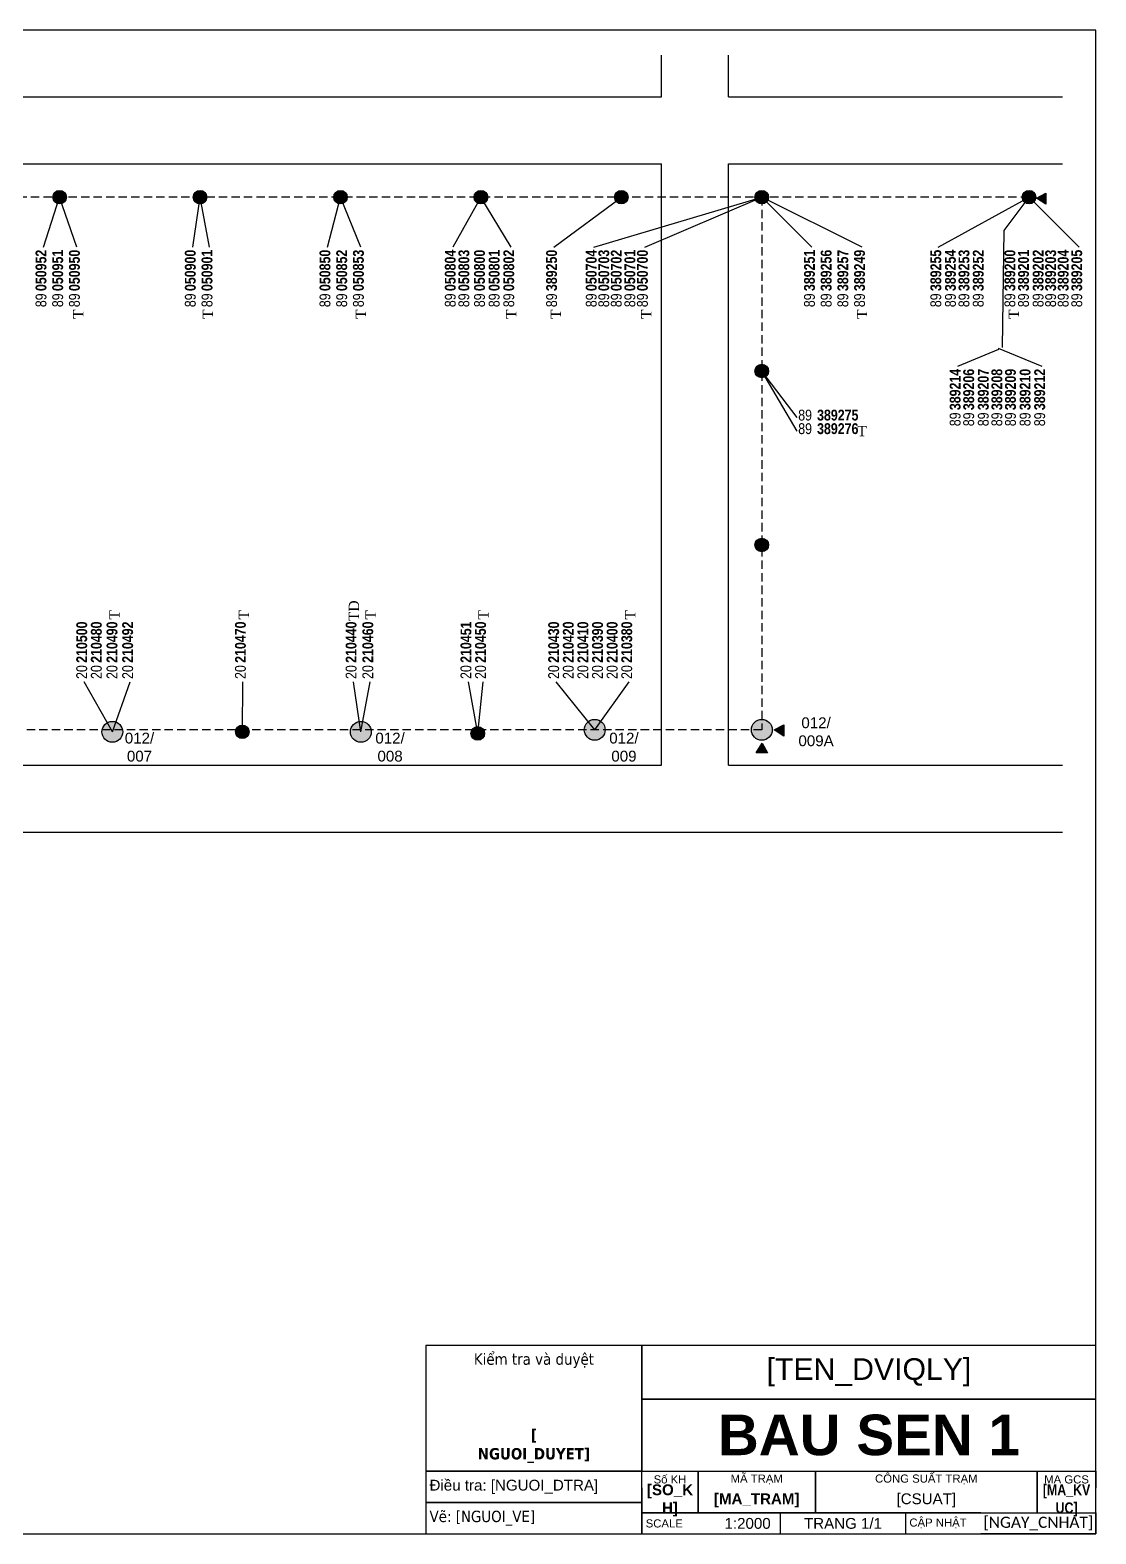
# Model space of a CAD drawing. Header units: metres. Extents: x 429925 to 893472, y 1245258 to 2552490.
# Drawn here: x 438107 to 438512, y 1266143 to 1266715 of the extents above; entities that cross this region are included whole.
import ezdxf

# ---------------------------------------------------------------- set-up
doc = ezdxf.new("R2010")
doc.units = ezdxf.units.M
doc.linetypes.add('HIDDEN2', pattern=[4.7625, 3.175, -1.5875])
for name, color, linetype in [('ANNOTATIONS', 7, 'Continuous'), ('CONNECTOR', 7, 'Continuous'), ('DATA_GRAPHIC', 7, 'Continuous')]:
    doc.layers.add(name, color=color, linetype=linetype)
doc.styles.get("Standard").update_dxf_attribs({"font": 'arial.ttf'})

msp = doc.modelspace()

# ---------------------------------------------------------------- hatches: boundary and pattern name
for color, points in [(157, [(438115.92, 1266651.49, -1), (438121.08, 1266651.49, -1)]), (157, [(438169.3, 1266651.49, -1), (438174.46, 1266651.49, -1)]), (157, [(438222.68, 1266651.49, -1), (438227.84, 1266651.49, -1)]), (157, [(438276.06, 1266651.49, -1), (438281.22, 1266651.49, -1)]), (157, [(438329.44, 1266651.49, -1), (438334.6, 1266651.49, -1)]), (157, [(438382.82, 1266651.49, -1), (438387.98, 1266651.49, -1)]), (157, [(438484.42, 1266651.49, -1), (438489.58, 1266651.49, -1)]), (78, [(438489.77, 1266651.13), (438493.35, 1266653.07), (438493.35, 1266648.79)]), (157, [(438382.82, 1266585.41, -1), (438387.98, 1266585.41, -1)]), (157, [(438382.82, 1266519.33, -1), (438387.98, 1266519.33, -1)]), (157, [(438134.58, 1266448.29, -1), (438142.51, 1266448.29, -1)]), (157, [(438185.38, 1266448.29, -1), (438190.54, 1266448.29, -1)]), (157, [(438229.03, 1266448.29, -1), (438236.97, 1266448.29, -1)]), (157, [(438274.87, 1266447.69, -1), (438280.03, 1266447.69, -1)]), (157, [(438317.93, 1266449.08, -1), (438325.87, 1266449.08, -1)]), (157, [(438381.43, 1266449.08, -1), (438389.37, 1266449.08, -1)]), (78, [(438390.16, 1266449.03), (438393.75, 1266450.98), (438393.75, 1266446.7)]), (78, [(438385.6, 1266443.93), (438387.54, 1266440.35), (438383.26, 1266440.35)])]:
    msp.add_hatch(color=color).paths.add_polyline_path(points)

# ---------------------------------------------------------------- linework, layer by layer
at = {"color": 9, "linetype": 'Continuous'}
for p, q in [((438347.3, 1266689.59), (438347.3, 1266705.46)), ((438372.7, 1266689.59), (438372.7, 1266705.46)), ((437890.1, 1266689.59), (438347.3, 1266689.59)), ((438372.7, 1266689.59), (438499.7, 1266689.59)), ((437890.1, 1266664.19), (438347.3, 1266664.19)), ((438347.3, 1266435.59), (438347.3, 1266664.19)), ((438372.7, 1266664.19), (438499.7, 1266664.19)), ((438372.7, 1266435.59), (438372.7, 1266664.19)), ((437712.3, 1266435.59), (438347.3, 1266435.59)), ((438372.7, 1266435.59), (438499.7, 1266435.59)), ((437966.3, 1266410.19), (438499.7, 1266410.19)), ((438339.86, 1266161), (438339.86, 1266167.36)), ((438339.86, 1266167.36), (438361.17, 1266167.36)), ((438361.17, 1266167.36), (438361.17, 1266161)), ((438361.19, 1266161), (438361.19, 1266167.36)), ((438361.19, 1266167.36), (438405.76, 1266167.36)), ((438405.76, 1266167.36), (438405.76, 1266161)), ((438405.76, 1266161), (438405.76, 1266167.36)), ((438405.76, 1266167.36), (438490.12, 1266167.36)), ((438490.1, 1266161), (438490.1, 1266167.36)), ((438490.1, 1266167.36), (438512.39, 1266167.36)), ((438490.12, 1266167.36), (438490.12, 1266161)), ((438512.39, 1266167.36), (438512.39, 1266161)), ((438339.86, 1266161), (438339.86, 1266151.44)), ((438361.17, 1266151.44), (438361.17, 1266161)), ((438361.19, 1266161), (438361.19, 1266151.44)), ((438405.76, 1266151.44), (438405.76, 1266161)), ((438405.76, 1266161), (438405.76, 1266151.44)), ((438490.1, 1266161), (438490.1, 1266151.44)), ((438490.12, 1266151.44), (438490.12, 1266161)), ((438512.39, 1266151.44), (438512.39, 1266161)), ((438339.86, 1266151.44), (438361.17, 1266151.44)), ((438367.54, 1266151.44), (438339.86, 1266151.44)), ((438339.86, 1266151.44), (438339.86, 1266143.49)), ((438361.19, 1266151.44), (438405.76, 1266151.44)), ((438405.76, 1266151.44), (438490.12, 1266151.44)), ((438468.62, 1266151.44), (438440.09, 1266151.44)), ((438440.09, 1266151.44), (438440.09, 1266143.49)), ((438468.63, 1266151.44), (438512.41, 1266151.44)), ((438490.1, 1266151.44), (438512.39, 1266151.44)), ((438512.41, 1266151.44), (438512.41, 1266143.49)), ((438339.86, 1266143.49), (438367.54, 1266143.49)), ((438440.09, 1266143.49), (438468.62, 1266143.49)), ((438512.41, 1266143.49), (438468.63, 1266143.49))]:
    msp.add_line(p, q, dxfattribs=at)
for points in [[(437699.6, 1266143.49), (438512.4, 1266143.49), (438512.4, 1266714.99), (437699.6, 1266714.99)], [(438489.77, 1266651.13), (438493.35, 1266653.07), (438493.35, 1266648.79)], [(438390.16, 1266449.03), (438393.75, 1266450.98), (438393.75, 1266446.7)], [(438385.6, 1266443.93), (438387.54, 1266440.35), (438383.26, 1266440.35)], [(438257.7, 1266167.36), (438339.86, 1266167.36), (438339.86, 1266215.12), (438257.7, 1266215.12)], [(438339.86, 1266194.65), (438512.4, 1266194.65), (438512.4, 1266215.12), (438339.86, 1266215.12)], [(438339.86, 1266167.36), (438512.4, 1266167.36), (438512.4, 1266194.65), (438339.86, 1266194.65)], [(438257.7, 1266155.42), (438339.86, 1266155.42), (438339.86, 1266167.36), (438257.7, 1266167.36)], [(438257.7, 1266143.49), (438339.86, 1266143.49), (438339.86, 1266155.42), (438257.7, 1266155.42)], [(438392.45, 1266143.49), (438440.1, 1266143.49), (438440.1, 1266151.44), (438392.45, 1266151.44)]]:
    msp.add_lwpolyline(points, close=True, dxfattribs=at)
for points in [[(438115.92, 1266651.49, -1), (438121.08, 1266651.49, -1)], [(438169.3, 1266651.49, -1), (438174.46, 1266651.49, -1)], [(438222.68, 1266651.49, -1), (438227.84, 1266651.49, -1)], [(438276.06, 1266651.49, -1), (438281.22, 1266651.49, -1)], [(438329.44, 1266651.49, -1), (438334.6, 1266651.49, -1)], [(438382.82, 1266651.49, -1), (438387.98, 1266651.49, -1)], [(438484.42, 1266651.49, -1), (438489.58, 1266651.49, -1)], [(438382.82, 1266585.41, -1), (438387.98, 1266585.41, -1)], [(438382.82, 1266519.33, -1), (438387.98, 1266519.33, -1)], [(438134.58, 1266448.29, -1), (438142.51, 1266448.29, -1)], [(438185.38, 1266448.29, -1), (438190.54, 1266448.29, -1)], [(438229.03, 1266448.29, -1), (438236.97, 1266448.29, -1)], [(438274.87, 1266447.69, -1), (438280.03, 1266447.69, -1)], [(438317.93, 1266449.08, -1), (438325.87, 1266449.08, -1)], [(438381.43, 1266449.08, -1), (438389.37, 1266449.08, -1)]]:
    msp.add_lwpolyline(points, format="xyb", close=True, dxfattribs=at)
at = {"layer": 'ANNOTATIONS', "linetype": 'Continuous'}
for p, q in [((438392.46, 1266151.44), (438367.55, 1266151.44)), ((438392.46, 1266143.49), (438392.46, 1266151.44)), ((438367.55, 1266143.49), (438392.46, 1266143.49))]:
    msp.add_line(p, q, dxfattribs=at)
at = {"layer": 'CONNECTOR', "linetype": 'HIDDEN2'}
for p, q in [((438487, 1266651.49), (437904.98, 1266651.49)), ((438385.4, 1266651.49), (438385.4, 1266449.08)), ((438385.4, 1266449.08), (437775.8, 1266449.08))]:
    msp.add_line(p, q, dxfattribs=at)
at = {"layer": 'CONNECTOR', "linetype": 'Continuous'}
for p, q in [((438112.35, 1266632.44), (438118.5, 1266651.49)), ((438125.05, 1266632.44), (438118.5, 1266651.49)), ((438169.1, 1266632.44), (438171.88, 1266651.49)), ((438175.45, 1266632.44), (438171.88, 1266651.49)), ((438220.3, 1266632.44), (438225.26, 1266651.49)), ((438233, 1266632.44), (438225.26, 1266651.49)), ((438278.64, 1266651.49), (438267.93, 1266632.44)), ((438290.15, 1266632.44), (438278.64, 1266651.49)), ((438306.42, 1266632.44), (438332.02, 1266651.49)), ((438321.5, 1266632.44), (438385.4, 1266651.49)), ((438340.95, 1266632.44), (438385.4, 1266651.49)), ((438423.5, 1266632.44), (438385.4, 1266651.49)), ((438404.45, 1266632.44), (438385.4, 1266651.49)), ((438452.47, 1266632.44), (438487, 1266651.49)), ((438477.48, 1266638.79), (438487, 1266651.49)), ((438506.05, 1266632.44), (438487, 1266651.49)), ((438476.95, 1266594.34), (438477.48, 1266638.79)), ((438475.37, 1266593.55), (438459.82, 1266587.19)), ((438491.96, 1266587.19), (438475.36, 1266593.93)), ((438398.9, 1266567.74), (438385.4, 1266585.41)), ((438398.9, 1266562.59), (438385.4, 1266585.41)), ((438138.55, 1266448.29), (438127.83, 1266467.34)), ((438138.55, 1266448.29), (438145.29, 1266467.34)), ((438187.96, 1266448.29), (438188.15, 1266467.34)), ((438233, 1266448.29), (438230.22, 1266467.34)), ((438233, 1266448.29), (438236.57, 1266467.34)), ((438277.45, 1266447.69), (438273.88, 1266467.34)), ((438277.45, 1266447.69), (438279.44, 1266467.34)), ((438321.9, 1266449.08), (438307.22, 1266467.34)), ((438321.9, 1266449.08), (438335, 1266467.34))]:
    msp.add_line(p, q, dxfattribs=at)

# ---------------------------------------------------------------- texts
at = {"char_height": 3.9136, "width": 22.225, "attachment_point": 5, "rotation": 90}
for s, insert in [('\\C7;\\fTimes New Roman|b0|i0|;\\H3.9136135429144;T', (438125.58, 1266607.04)), ('\\C7;\\fTimes New Roman|b0|i0|;\\H3.9136135429144;T', (438174.79, 1266607.04)), ('\\C7;\\fTimes New Roman|b0|i0|;\\H3.9136135429144;T', (438233, 1266607.04)), ('\\C7;\\fTimes New Roman|b0|i0|;\\H3.9136135429144;T', (438290.15, 1266607.04)), ('\\C7;\\fTimes New Roman|b0|i0|;\\H3.9136135429144;T', (438307.09, 1266607.04)), ('\\C7;\\fTimes New Roman|b0|i0|;\\H3.9136135429144;T', (438341.48, 1266607.04)), ('\\C7;\\fTimes New Roman|b0|i0|;\\H3.9136135429144;T', (438423.5, 1266607.04)), ('\\C7;\\fTimes New Roman|b0|i0|;\\H3.9136135429144;T', (438481.18, 1266607.04)), ('\\C7;\\fTimes New Roman|b0|i0|;\\H3.9136135429144;TD', (438230.36, 1266494.32)), ('\\C7;\\fTimes New Roman|b0|i0|;\\H3.9136135429144;T', (438139.34, 1266492.74)), ('\\C7;\\fTimes New Roman|b0|i0|;\\H3.9136135429144;T', (438188.55, 1266492.74)), ('\\C7;\\fTimes New Roman|b0|i0|;\\H3.9136135429144;T', (438236.71, 1266492.74)), ('\\C7;\\fTimes New Roman|b0|i0|;\\H3.9136135429144;T', (438279.57, 1266492.74)), ('\\C7;\\fTimes New Roman|b0|i0|;\\H3.9136135429144;T', (438335.4, 1266492.74))]:
    msp.add_mtext(s, dxfattribs=dict(at, insert=insert))
for s, insert, char_height, width, attachment_point in [('\\C7;\\fTimes New Roman|b0|i0|;\\H3.9136135429144;T', (438423.5, 1266562.59), 3.9136, 22.225, 5), ('\\C7;\\fArial Unicode MS|b0|i0|;\\H4.1092942200601;012/\\P009A', (438406.04, 1266448.29), 4.1093, 22.225, 5), ('\\C7;\\fArial Unicode MS|b0|i0|;\\H4.1092942200601;012/\\P007', (438148.86, 1266442.46), 4.1093, 22.225, 5), ('\\C7;\\fArial Unicode MS|b0|i0|;\\H4.1092942200601;012/\\P008', (438244.11, 1266442.46), 4.1093, 22.225, 5), ('\\C7;\\fArial Unicode MS|b0|i0|;\\H4.1092942200601;012/\\P009', (438333.01, 1266442.46), 4.1093, 22.225, 5), ('\\C7;\\fTahoma|b0|i0|;\\H4.315999160707;Kiểm tra và duyệt\\P\\P\\P\\P\\fTahoma|b1|i0|;[\\PNGUOI_DUYET]', (438298.78, 1266191.24), 4.316, 82.1613, 5), ('\\C7;\\fArial Unicode MS|b0|i0|;\\H8.2185884401202;[TEN_DVIQLY]', (438426.13, 1266204.89), 8.2186, 172.5387, 5), ('{\\fArial Unicode MS|b1|i0|c0|p34;\\H1x;\\C7;BAU SEN 1}', (438426.13, 1266181.01), 15.41, 172.5387, 5), ('\\C7;\\fArial|b0|i0|;\\H4.1092942200601;Điều tra: [NGUOI_DTRA]', (438259.11, 1266161.39), 4.1093, 82.1613, 4), ('\\C7;\\fArial|b0|i0|;\\H3.0819353945553;Số KH', (438350.51, 1266164.18), 3.0819, 27.7139, 5), ('\\C7;\\fArial|b0|i0|;\\H3.0819353945553;MÃ TRẠM', (438383.47, 1266164.18), 3.0819, 44.5725, 5), ('\\C7;\\fArial|b0|i0|;\\H3.0819353945553;CÔNG SUẤT TRẠM', (438447.94, 1266164.18), 3.0819, 84.3566, 5), ('\\C7;\\fArial|b0|i0|;\\H3.0819353945553;MA GCS', (438501.25, 1266164.18), 3.0819, 22.2862, 5), ('\\C7;\\fArial Unicode MS|b1|i0|;\\H4.1092942200601;[SO_K\\PH]', (438350.51, 1266156.22), 4.1093, 21.3184, 5), ('\\C7;\\fArial Unicode MS|b1|i0|;\\H4.1092942200601;[MA_TRAM]', (438383.47, 1266156.22), 4.1093, 44.5725, 5), ('\\C7;\\fArial|b0|i0|;\\H4.1092942200601;[CSUAT]', (438447.94, 1266156.22), 4.1093, 84.3566, 5), ('\\C7;\\fArial Narrow|b1|i0|;\\H4.1092942200601;[MA_KV\\PUC]', (438501.25, 1266156.22), 4.1093, 22.2862, 5), ('\\C7;\\fTahoma|b0|i0|;\\H4.315999160707;Vẽ: [NGUOI_VE]', (438259.11, 1266149.45), 4.316, 82.1613, 4), ('\\C7;\\fArial|b0|i0|;\\H3.0819353945553;SCALE', (438341.27, 1266147.46), 3.0819, 27.6859, 4), ('\\C7;\\fArial|b0|i0|;\\H4.1092942200601;TRANG 1/1', (438416.27, 1266147.46), 4.1093, 47.6535, 5), ('\\C7;\\fArial|b0|i0|;\\H3.0819353945553;CẬP NHẬT', (438441.5, 1266147.46), 3.0819, 28.5264, 4), ('\\C7;\\fCalibri|b0|i0|;\\H4.2333171844482;[NGAY_CNHAT]', (438490.52, 1266147.46), 4.2333, 43.7829, 5)]:
    msp.add_mtext(s, dxfattribs=dict(insert=insert, char_height=char_height, width=width, attachment_point=attachment_point))
at = {"layer": 'ANNOTATIONS', "insert": (438380.01, 1266147.46), "char_height": 4.1093, "width": 24.9097, "attachment_point": 5}
msp.add_mtext('\\C7;\\fArial|b0|i0|;\\H4.1092942200601;1:2000', dxfattribs=at)
at = {"layer": 'DATA_GRAPHIC', "char_height": 4.1093, "rotation": 90}
for s, insert, width, attachment_point in [('\\C7;\\fArial Narrow|b1|i0|;\\H4.1092942200601;050952', (438109.36, 1266631.51), 17.6133, 3), ('\\C7;\\fArial Narrow|b1|i0|;\\H4.1092942200601;050951', (438115.71, 1266631.51), 17.6133, 3), ('\\C7;\\fArial Narrow|b1|i0|;\\H4.1092942200601;050950', (438122.06, 1266631.51), 17.6133, 3), ('\\C7;\\fArial Narrow|b1|i0|;\\H4.1092942200601;050900', (438166.12, 1266631.51), 17.6133, 3), ('\\C7;\\fArial Narrow|b1|i0|;\\H4.1092942200601;050901', (438172.47, 1266631.51), 17.6133, 3), ('\\C7;\\fArial Narrow|b1|i0|;\\H4.1092942200601;050850', (438217.31, 1266631.51), 17.6133, 3), ('\\C7;\\fArial Narrow|b1|i0|;\\H4.1092942200601;050852', (438223.66, 1266631.51), 17.6133, 3), ('\\C7;\\fArial Narrow|b1|i0|;\\H4.1092942200601;050853', (438230.01, 1266631.51), 17.6133, 3), ('\\C7;\\fArial Narrow|b1|i0|;\\H4.1092942200601;050804', (438264.94, 1266631.51), 17.6133, 3), ('\\C7;\\fArial Narrow|b1|i0|;\\H4.1092942200601;050803', (438270.1, 1266631.51), 17.6133, 3), ('\\C7;\\fArial Narrow|b1|i0|;\\H4.1092942200601;050800', (438276.05, 1266631.51), 17.6133, 3), ('\\C7;\\fArial Narrow|b1|i0|;\\H4.1092942200601;050801', (438281.61, 1266631.51), 17.6133, 3), ('\\C7;\\fArial Narrow|b1|i0|;\\H4.1092942200601;050802', (438287.16, 1266631.51), 17.6133, 3), ('\\C7;\\fArial Narrow|b1|i0|;\\H4.1092942200601;389250', (438303.44, 1266631.51), 17.6133, 3), ('\\C7;\\fArial Narrow|b1|i0|;\\H4.1092942200601;050704', (438318.52, 1266631.51), 17.6133, 3), ('\\C7;\\fArial Narrow|b1|i0|;\\H4.1092942200601;050703', (438323.28, 1266631.51), 17.6133, 3), ('\\C7;\\fArial Narrow|b1|i0|;\\H4.1092942200601;050702', (438328.04, 1266631.51), 17.6133, 3), ('\\C7;\\fArial Narrow|b1|i0|;\\H4.1092942200601;050701', (438333.2, 1266631.51), 17.6133, 3), ('\\C7;\\fArial Narrow|b1|i0|;\\H4.1092942200601;050700', (438337.96, 1266631.51), 17.6133, 3), ('\\C7;\\fArial Narrow|b1|i0|;\\H4.1092942200601;389251', (438401.46, 1266631.51), 17.6133, 3), ('\\C7;\\fArial Narrow|b1|i0|;\\H4.1092942200601;389256', (438407.81, 1266631.51), 17.6133, 3), ('\\C7;\\fArial Narrow|b1|i0|;\\H4.1092942200601;389257', (438414.16, 1266631.51), 17.6133, 3), ('\\C7;\\fArial Narrow|b1|i0|;\\H4.1092942200601;389249', (438420.51, 1266631.51), 17.6133, 3), ('\\C7;\\fArial Narrow|b1|i0|;\\H4.1092942200601;389255', (438449.49, 1266631.51), 17.6133, 3), ('\\C7;\\fArial Narrow|b1|i0|;\\H4.1092942200601;389254', (438455.04, 1266631.51), 17.6133, 3), ('\\C7;\\fArial Narrow|b1|i0|;\\H4.1092942200601;389253', (438460.2, 1266631.51), 17.6133, 3), ('\\C7;\\fArial Narrow|b1|i0|;\\H4.1092942200601;389252', (438465.63, 1266631.51), 17.6133, 3), ('\\C7;\\fArial Narrow|b1|i0|;\\H4.1092942200601;389200', (438477.66, 1266631.51), 17.6133, 3), ('\\C7;\\fArial Narrow|b1|i0|;\\H4.1092942200601;389201', (438482.82, 1266631.51), 17.6133, 3), ('\\C7;\\fArial Narrow|b1|i0|;\\H4.1092942200601;389202', (438488.38, 1266631.51), 17.6133, 3), ('\\C7;\\fArial Narrow|b1|i0|;\\H4.1092942200601;389203', (438493.14, 1266631.51), 17.6133, 3), ('\\C7;\\fArial Narrow|b1|i0|;\\H4.1092942200601;389204', (438497.9, 1266631.51), 17.6133, 3), ('\\C7;\\fArial Narrow|b1|i0|;\\H4.1092942200601;389205', (438503.06, 1266631.51), 17.6133, 3), ('\\C7;\\fArial Narrow|b0|i0|;\\H4.1092942200601;89', (438109.36, 1266612.3), 6.9081, 2), ('\\C7;\\fArial Narrow|b0|i0|;\\H4.1092942200601;89', (438115.71, 1266612.3), 6.9081, 2), ('\\C7;\\fArial Narrow|b0|i0|;\\H4.1092942200601;89', (438122.06, 1266612.3), 6.9081, 2), ('\\C7;\\fArial Narrow|b0|i0|;\\H4.1092942200601;89', (438166.12, 1266612.3), 6.9081, 2), ('\\C7;\\fArial Narrow|b0|i0|;\\H4.1092942200601;89', (438172.47, 1266612.3), 6.9081, 2), ('\\C7;\\fArial Narrow|b0|i0|;\\H4.1092942200601;89', (438217.31, 1266612.3), 6.9081, 2), ('\\C7;\\fArial Narrow|b0|i0|;\\H4.1092942200601;89', (438223.66, 1266612.3), 6.9081, 2), ('\\C7;\\fArial Narrow|b0|i0|;\\H4.1092942200601;89', (438230.01, 1266612.3), 6.9081, 2), ('\\C7;\\fArial Narrow|b0|i0|;\\H4.1092942200601;89', (438264.94, 1266612.3), 6.9081, 2), ('\\C7;\\fArial Narrow|b0|i0|;\\H4.1092942200601;89', (438270.1, 1266612.3), 6.9081, 2), ('\\C7;\\fArial Narrow|b0|i0|;\\H4.1092942200601;89', (438276.05, 1266612.3), 6.9081, 2), ('\\C7;\\fArial Narrow|b0|i0|;\\H4.1092942200601;89', (438281.61, 1266612.3), 6.9081, 2), ('\\C7;\\fArial Narrow|b0|i0|;\\H4.1092942200601;89', (438287.16, 1266612.3), 6.9081, 2), ('\\C7;\\fArial Narrow|b0|i0|;\\H4.1092942200601;89', (438303.44, 1266612.3), 6.9081, 2), ('\\C7;\\fArial Narrow|b0|i0|;\\H4.1092942200601;89', (438318.52, 1266612.3), 6.9081, 2), ('\\C7;\\fArial Narrow|b0|i0|;\\H4.1092942200601;89', (438323.28, 1266612.3), 6.9081, 2), ('\\C7;\\fArial Narrow|b0|i0|;\\H4.1092942200601;89', (438328.04, 1266612.3), 6.9081, 2), ('\\C7;\\fArial Narrow|b0|i0|;\\H4.1092942200601;89', (438333.2, 1266612.3), 6.9081, 2), ('\\C7;\\fArial Narrow|b0|i0|;\\H4.1092942200601;89', (438337.96, 1266612.3), 6.9081, 2), ('\\C7;\\fArial Narrow|b0|i0|;\\H4.1092942200601;89', (438401.46, 1266612.3), 6.9081, 2), ('\\C7;\\fArial Narrow|b0|i0|;\\H4.1092942200601;89', (438407.81, 1266612.3), 6.9081, 2), ('\\C7;\\fArial Narrow|b0|i0|;\\H4.1092942200601;89', (438414.16, 1266612.3), 6.9081, 2), ('\\C7;\\fArial Narrow|b0|i0|;\\H4.1092942200601;89', (438420.51, 1266612.3), 6.9081, 2), ('\\C7;\\fArial Narrow|b0|i0|;\\H4.1092942200601;89', (438449.49, 1266612.3), 6.9081, 2), ('\\C7;\\fArial Narrow|b0|i0|;\\H4.1092942200601;89', (438455.04, 1266612.3), 6.9081, 2), ('\\C7;\\fArial Narrow|b0|i0|;\\H4.1092942200601;89', (438460.2, 1266612.3), 6.9081, 2), ('\\C7;\\fArial Narrow|b0|i0|;\\H4.1092942200601;89', (438465.63, 1266612.3), 6.9081, 2), ('\\C7;\\fArial Narrow|b0|i0|;\\H4.1092942200601;89', (438477.66, 1266612.3), 6.9081, 2), ('\\C7;\\fArial Narrow|b0|i0|;\\H4.1092942200601;89', (438482.82, 1266612.3), 6.9081, 2), ('\\C7;\\fArial Narrow|b0|i0|;\\H4.1092942200601;89', (438488.38, 1266612.3), 6.9081, 2), ('\\C7;\\fArial Narrow|b0|i0|;\\H4.1092942200601;89', (438493.14, 1266612.3), 6.9081, 2), ('\\C7;\\fArial Narrow|b0|i0|;\\H4.1092942200601;89', (438497.9, 1266612.3), 6.9081, 2), ('\\C7;\\fArial Narrow|b0|i0|;\\H4.1092942200601;89', (438503.06, 1266612.3), 6.9081, 2), ('\\C7;\\fArial Narrow|b1|i0|;\\H4.1092942200601;389214', (438456.83, 1266586.26), 17.6133, 3), ('\\C7;\\fArial Narrow|b1|i0|;\\H4.1092942200601;389206', (438461.99, 1266586.26), 17.6133, 3), ('\\C7;\\fArial Narrow|b1|i0|;\\H4.1092942200601;389207', (438467.54, 1266586.26), 17.6133, 3), ('\\C7;\\fArial Narrow|b1|i0|;\\H4.1092942200601;389208', (438472.7, 1266586.26), 17.6133, 3), ('\\C7;\\fArial Narrow|b1|i0|;\\H4.1092942200601;389209', (438477.86, 1266586.26), 17.6133, 3), ('\\C7;\\fArial Narrow|b1|i0|;\\H4.1092942200601;389210', (438483.42, 1266586.26), 17.6133, 3), ('\\C7;\\fArial Narrow|b1|i0|;\\H4.1092942200601;389212', (438488.97, 1266586.26), 17.6133, 3), ('\\C7;\\fArial Narrow|b0|i0|;\\H4.1092942200601;89', (438456.83, 1266567.06), 6.9081, 2), ('\\C7;\\fArial Narrow|b0|i0|;\\H4.1092942200601;89', (438461.99, 1266567.06), 6.9081, 2), ('\\C7;\\fArial Narrow|b0|i0|;\\H4.1092942200601;89', (438467.54, 1266567.06), 6.9081, 2), ('\\C7;\\fArial Narrow|b0|i0|;\\H4.1092942200601;89', (438472.7, 1266567.06), 6.9081, 2), ('\\C7;\\fArial Narrow|b0|i0|;\\H4.1092942200601;89', (438477.86, 1266567.06), 6.9081, 2), ('\\C7;\\fArial Narrow|b0|i0|;\\H4.1092942200601;89', (438483.42, 1266567.06), 6.9081, 2), ('\\C7;\\fArial Narrow|b0|i0|;\\H4.1092942200601;89', (438488.97, 1266567.06), 6.9081, 2), ('\\C7;\\fArial Narrow|b1|i0|;\\H4.1092942200601;210500', (438124.84, 1266490.22), 17.6133, 3), ('\\C7;\\fArial Narrow|b1|i0|;\\H4.1092942200601;210480', (438130.4, 1266490.22), 17.6133, 3), ('\\C7;\\fArial Narrow|b1|i0|;\\H4.1092942200601;210490', (438136.35, 1266490.22), 17.6133, 3), ('\\C7;\\fArial Narrow|b1|i0|;\\H4.1092942200601;210492', (438142.3, 1266490.22), 17.6133, 3), ('\\C7;\\fArial Narrow|b1|i0|;\\H4.1092942200601;210470', (438185.17, 1266490.22), 17.6133, 3), ('\\C7;\\fArial Narrow|b1|i0|;\\H4.1092942200601;210440', (438227.24, 1266490.22), 17.6133, 3), ('\\C7;\\fArial Narrow|b1|i0|;\\H4.1092942200601;210460', (438233.59, 1266490.22), 17.6133, 3), ('\\C7;\\fArial Narrow|b1|i0|;\\H4.1092942200601;210451', (438270.89, 1266490.22), 17.6133, 3), ('\\C7;\\fArial Narrow|b1|i0|;\\H4.1092942200601;210450', (438276.45, 1266490.22), 17.6133, 3), ('\\C7;\\fArial Narrow|b1|i0|;\\H4.1092942200601;210430', (438304.23, 1266490.22), 17.6133, 3), ('\\C7;\\fArial Narrow|b1|i0|;\\H4.1092942200601;210420', (438309.79, 1266490.22), 17.6133, 3), ('\\C7;\\fArial Narrow|b1|i0|;\\H4.1092942200601;210410', (438315.34, 1266490.22), 17.6133, 3), ('\\C7;\\fArial Narrow|b1|i0|;\\H4.1092942200601;210390', (438320.9, 1266490.22), 17.6133, 3), ('\\C7;\\fArial Narrow|b1|i0|;\\H4.1092942200601;210400', (438326.45, 1266490.22), 17.6133, 3), ('\\C7;\\fArial Narrow|b1|i0|;\\H4.1092942200601;210380', (438332.01, 1266490.22), 17.6133, 3), ('\\C7;\\fArial Narrow|b0|i0|;\\H4.1092942200601;20', (438124.84, 1266471.01), 6.9081, 2), ('\\C7;\\fArial Narrow|b0|i0|;\\H4.1092942200601;20', (438130.4, 1266471.01), 6.9081, 2), ('\\C7;\\fArial Narrow|b0|i0|;\\H4.1092942200601;20', (438136.35, 1266471.01), 6.9081, 2), ('\\C7;\\fArial Narrow|b0|i0|;\\H4.1092942200601;20', (438142.3, 1266471.01), 6.9081, 2), ('\\C7;\\fArial Narrow|b0|i0|;\\H4.1092942200601;20', (438185.17, 1266471.01), 6.9081, 2), ('\\C7;\\fArial Narrow|b0|i0|;\\H4.1092942200601;20', (438227.24, 1266471.01), 6.9081, 2), ('\\C7;\\fArial Narrow|b0|i0|;\\H4.1092942200601;20', (438233.59, 1266471.01), 6.9081, 2), ('\\C7;\\fArial Narrow|b0|i0|;\\H4.1092942200601;20', (438270.89, 1266471.01), 6.9081, 2), ('\\C7;\\fArial Narrow|b0|i0|;\\H4.1092942200601;20', (438276.45, 1266471.01), 6.9081, 2), ('\\C7;\\fArial Narrow|b0|i0|;\\H4.1092942200601;20', (438304.23, 1266471.01), 6.9081, 2), ('\\C7;\\fArial Narrow|b0|i0|;\\H4.1092942200601;20', (438309.79, 1266471.01), 6.9081, 2), ('\\C7;\\fArial Narrow|b0|i0|;\\H4.1092942200601;20', (438315.34, 1266471.01), 6.9081, 2), ('\\C7;\\fArial Narrow|b0|i0|;\\H4.1092942200601;20', (438320.9, 1266471.01), 6.9081, 2), ('\\C7;\\fArial Narrow|b0|i0|;\\H4.1092942200601;20', (438326.45, 1266471.01), 6.9081, 2), ('\\C7;\\fArial Narrow|b0|i0|;\\H4.1092942200601;20', (438332.01, 1266471.01), 6.9081, 2)]:
    msp.add_mtext(s, dxfattribs=dict(at, insert=insert, width=width, attachment_point=attachment_point))
at = {"layer": 'DATA_GRAPHIC', "char_height": 4.1093}
for s, insert, width, attachment_point in [('\\C7;\\fArial Narrow|b0|i0|;\\H4.1092942200601;89', (438401.87, 1266570.73), 6.6993, 2), ('\\C7;\\fArial Narrow|b1|i0|;\\H4.1092942200601;389275', (438422.13, 1266570.73), 17.4645, 3), ('\\C7;\\fArial Narrow|b0|i0|;\\H4.1092942200601;89', (438401.87, 1266565.57), 6.6993, 2), ('\\C7;\\fArial Narrow|b1|i0|;\\H4.1092942200601;389276', (438422.13, 1266565.57), 17.4645, 3)]:
    msp.add_mtext(s, dxfattribs=dict(at, insert=insert, width=width, attachment_point=attachment_point))

doc.saveas('drawing.dxf')
